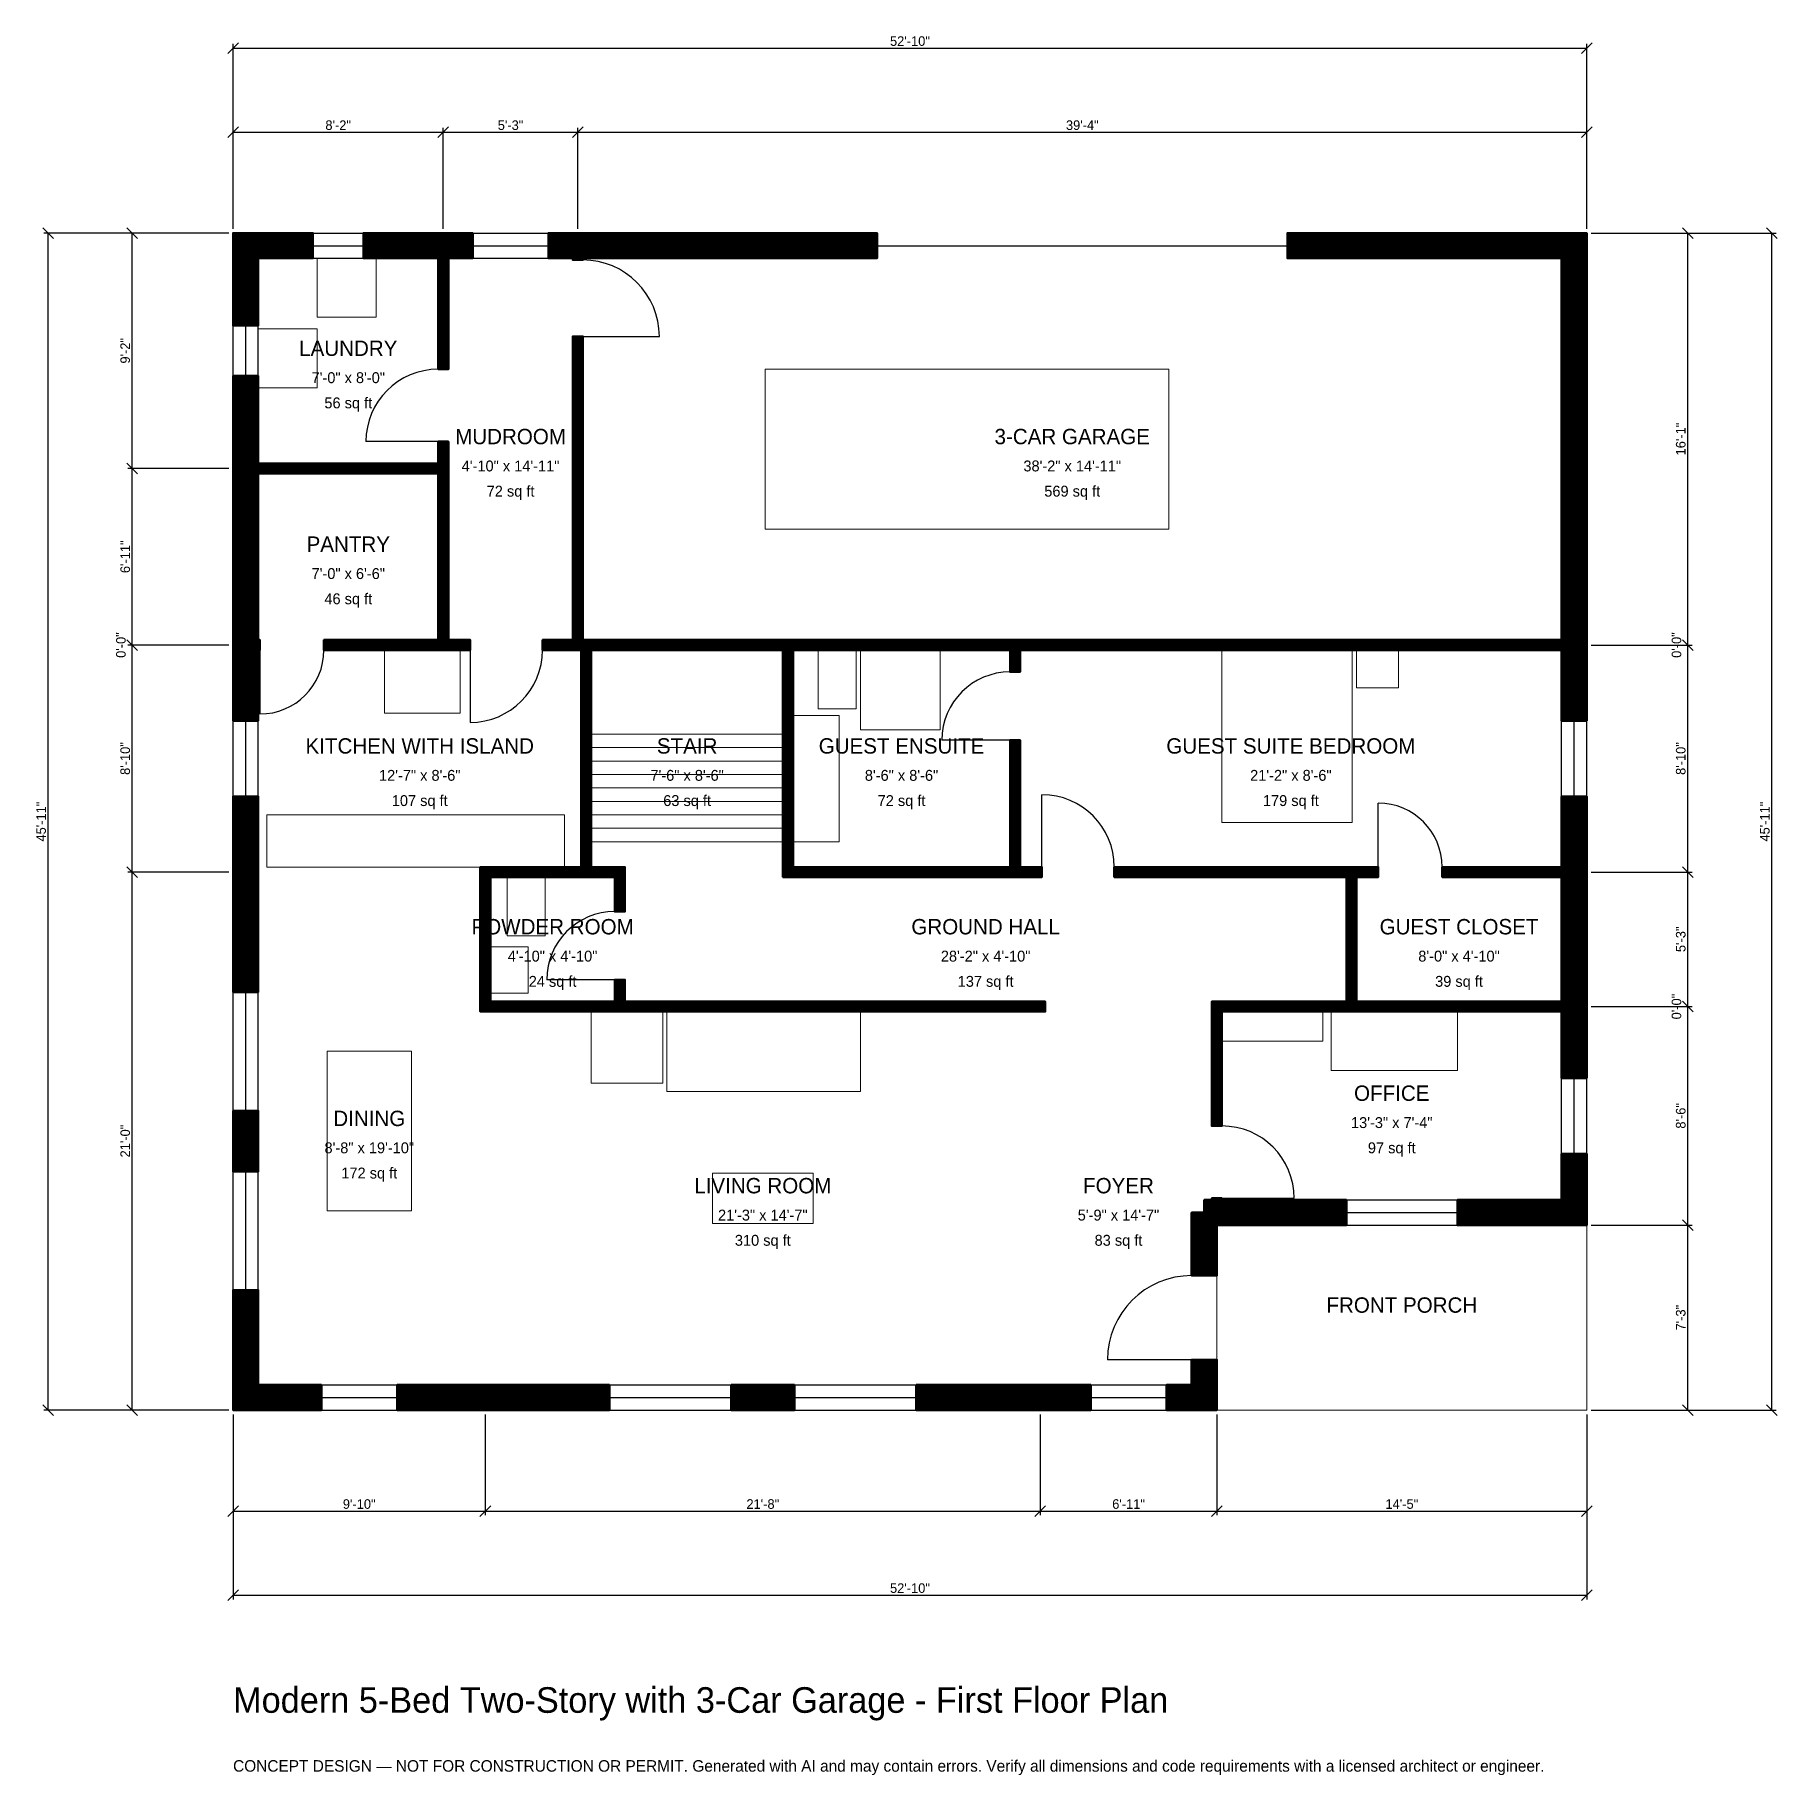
# Model space of a CAD drawing. Header units: inches. Extents: x -93 to 723, y -171 to 644.
import ezdxf
from ezdxf.enums import TextEntityAlignment as Align

# ---------------------------------------------------------------- set-up
doc = ezdxf.new("R2010")
doc.units = ezdxf.units.IN
doc.header["$MEASUREMENT"] = 0
doc.linetypes.add('DASHED', pattern=[0.6, 0.5, -0.1])
for name, color, linetype, lineweight in [('A-ANNO-DIMS', 1, 'Continuous', 13), ('A-ANNO-TEXT', 7, 'Continuous', 18), ('A-AREA-IDEN', 7, 'Continuous', 18), ('A-DOOR', 2, 'Continuous', 25), ('A-FLOR-FIXT', 9, 'Continuous', 13), ('A-FLOR-STRS', 3, 'Continuous', 18), ('A-FURN', 9, 'Continuous', 13), ('A-GLAZ', 4, 'Continuous', 25), ('A-SITE-PAVE', 8, 'Continuous', 13), ('A-WALL', 7, 'Continuous', 50), ('A-WALL-PATT', 8, 'Continuous', 13)]:
    doc.layers.add(name, color=color, linetype=linetype, lineweight=lineweight)
doc.dimstyles.new('PLAN', dxfattribs={"dimtxt": 4.5, "dimasz": 3, "dimexe": 2, "dimexo": 2, "dimgap": 1, "dimtad": 1, "dimdec": 0, "dimlunit": 4, "dimtsz": 2.5, "dimcen": 2.5, "dimclrd": 1, "dimclre": 1, "dimazin": 3, "dimtfac": 1, "dimtmove": 0, "dimatfit": 3})

msp = doc.modelspace()

# ---------------------------------------------------------------- hatches: boundary and pattern name
at = {"layer": 'A-WALL-PATT'}
h = msp.add_hatch(dxfattribs=at)
h.set_pattern_fill('ANSI31', color=8, scale=0.8)
h.paths.add_polyline_path([(0, 0), (0, 11.811), (0, 11.811), (0, 56.2336), (11.811, 56.2336), (11.811, 11.811), (41.3386, 11.811), (41.3386, 0), (11.811, 0), (11.811, 0), (0, 0), (0, 0), (0, 0)])
h.paths.add_polyline_path([(0, 140.2231), (11.811, 140.2231), (11.811, 111.7454), (0, 111.7454), (0, 140.2231)])
h.paths.add_polyline_path([(0, 246.063), (0, 257.874), (0, 287.4016), (11.811, 287.4016), (11.811, 257.874), (11.811, 246.063), (11.811, 195.7349), (0, 195.7349), (0, 246.063)])
h.paths.add_polyline_path([(0, 352.3622), (0, 355.9055), (0, 355.9055), (0, 360.6299), (0, 360.6299), (0, 364.1732), (0, 435.0394), (0, 438.5827), (0, 438.5827), (0, 443.3071), (0, 443.3071), (0, 446.8504), (0, 484.252), (11.811, 484.252), (11.811, 446.8504), (11.811, 443.3071), (96.063, 443.3071), (96.063, 453.5433), (100.7874, 453.5433), (100.7874, 443.3071), (100.7874, 438.5827), (100.7874, 360.6299), (111.0236, 360.6299), (111.0236, 355.9055), (100.7874, 355.9055), (96.063, 355.9055), (42.5197, 355.9055), (42.5197, 360.6299), (96.063, 360.6299), (96.063, 438.5827), (11.811, 438.5827), (11.811, 435.0394), (11.811, 364.1732), (11.811, 360.6299), (12.5984, 360.6299), (12.5984, 355.9055), (11.811, 355.9055), (11.811, 352.3622), (11.811, 322.8346), (0, 322.8346), (0, 352.3622)])
h.paths.add_polyline_path([(0, 539.3701), (0, 539.3701), (0, 551.1811), (0, 551.1811), (0, 551.1811), (11.811, 551.1811), (11.811, 551.1811), (37.4016, 551.1811), (37.4016, 539.3701), (11.811, 539.3701), (11.811, 507.874), (0, 507.874), (0, 539.3701)])
h.paths.add_polyline_path([(92.5197, 551.1811), (96.063, 551.1811), (96.063, 551.1811), (100.7874, 551.1811), (100.7874, 551.1811), (104.3307, 551.1811), (112.2047, 551.1811), (112.2047, 539.3701), (104.3307, 539.3701), (100.7874, 539.3701), (100.7874, 487.4016), (96.063, 487.4016), (96.063, 539.3701), (92.5197, 539.3701), (61.0236, 539.3701), (61.0236, 551.1811), (92.5197, 551.1811)])
h.paths.add_polyline_path([(155.5118, 551.1811), (159.0551, 551.1811), (159.0551, 551.1811), (163.7795, 551.1811), (163.7795, 551.1811), (167.3228, 551.1811), (301.5748, 551.1811), (301.5748, 539.3701), (167.3228, 539.3701), (163.7795, 539.3701), (163.7795, 538.5827), (159.0551, 538.5827), (159.0551, 539.3701), (155.5118, 539.3701), (147.6378, 539.3701), (147.6378, 551.1811), (155.5118, 551.1811)])
h.paths.add_polyline_path([(622.0472, 551.1811), (622.0472, 551.1811), (633.8583, 551.1811), (633.8583, 551.1811), (633.8583, 551.1811), (633.8583, 539.3701), (633.8583, 539.3701), (633.8583, 364.1732), (633.8583, 360.6299), (633.8583, 360.6299), (633.8583, 355.9055), (633.8583, 355.9055), (633.8583, 352.3622), (633.8583, 322.8346), (622.0472, 322.8346), (622.0472, 352.3622), (622.0472, 355.9055), (368.5039, 355.9055), (368.5039, 345.6693), (363.7795, 345.6693), (363.7795, 355.9055), (262.2047, 355.9055), (262.2047, 254.3307), (363.7795, 254.3307), (363.7795, 313.7795), (368.5039, 313.7795), (368.5039, 254.3307), (378.7402, 254.3307), (378.7402, 249.6063), (368.5039, 249.6063), (363.7795, 249.6063), (262.2047, 249.6063), (257.4803, 249.6063), (257.4803, 254.3307), (257.4803, 355.9055), (257.4803, 355.9055), (167.7165, 355.9055), (167.7165, 355.9055), (167.7165, 254.3307), (178.7402, 254.3307), (183.4646, 254.3307), (183.4646, 249.6063), (183.4646, 233.4646), (178.7402, 233.4646), (178.7402, 249.6063), (167.7165, 249.6063), (162.9921, 249.6063), (120.4724, 249.6063), (120.4724, 191.3386), (178.7402, 191.3386), (178.7402, 201.5748), (183.4646, 201.5748), (183.4646, 191.3386), (380.315, 191.3386), (380.315, 186.6142), (183.4646, 186.6142), (178.7402, 186.6142), (120.4724, 186.6142), (115.748, 186.6142), (115.748, 191.3386), (115.748, 249.6063), (115.748, 254.3307), (120.4724, 254.3307), (162.9921, 254.3307), (162.9921, 355.9055), (159.0551, 355.9055), (144.8819, 355.9055), (144.8819, 360.6299), (159.0551, 360.6299), (159.0551, 502.7559), (163.7795, 502.7559), (163.7795, 360.6299), (167.7165, 360.6299), (257.4803, 360.6299), (262.2047, 360.6299), (262.2047, 360.6299), (363.7795, 360.6299), (363.7795, 360.6299), (368.5039, 360.6299), (368.5039, 360.6299), (622.0472, 360.6299), (622.0472, 364.1732), (622.0472, 539.3701), (493.7008, 539.3701), (493.7008, 551.1811), (622.0472, 551.1811)])
h.paths.add_polyline_path([(633.8583, 257.874), (633.8583, 254.3307), (633.8583, 254.3307), (633.8583, 249.6063), (633.8583, 249.6063), (633.8583, 246.063), (633.8583, 194.8819), (633.8583, 191.3386), (633.8583, 191.3386), (633.8583, 186.6142), (633.8583, 186.6142), (633.8583, 183.0709), (633.8583, 155.5118), (622.0472, 155.5118), (622.0472, 183.0709), (622.0472, 186.6142), (525.9843, 186.6142), (525.9843, 186.6142), (521.2598, 186.6142), (521.2598, 186.6142), (462.9921, 186.6142), (462.9921, 133.0709), (458.2677, 133.0709), (458.2677, 186.6142), (458.2677, 191.3386), (458.2677, 191.3386), (521.2598, 191.3386), (521.2598, 249.6063), (412.5984, 249.6063), (412.5984, 254.3307), (521.2598, 254.3307), (521.2598, 254.3307), (525.9843, 254.3307), (536.2205, 254.3307), (536.2205, 249.6063), (525.9843, 249.6063), (525.9843, 191.3386), (622.0472, 191.3386), (622.0472, 194.8819), (622.0472, 246.063), (622.0472, 249.6063), (566.1417, 249.6063), (566.1417, 254.3307), (622.0472, 254.3307), (622.0472, 257.874), (622.0472, 287.4016), (633.8583, 287.4016), (633.8583, 257.874)])
h.paths.add_polyline_path([(633.8583, 98.4252), (633.8583, 98.4252), (633.8583, 86.6142), (633.8583, 86.6142), (633.8583, 86.6141), (622.0472, 86.6141), (622.0472, 86.6142), (573.2283, 86.6142), (573.2283, 98.4252), (622.0472, 98.4252), (622.0472, 120.0787), (633.8583, 120.0787), (633.8583, 98.4252)])
h.paths.add_polyline_path([(462.9921, 86.6142), (462.9921, 86.6141), (460.63, 86.6141), (460.63, 84.252), (460.6299, 84.252), (460.6299, 62.9921), (448.8189, 62.9921), (448.8189, 92.5197), (454.7244, 92.5197), (454.7244, 98.4252), (458.2677, 98.4252), (458.2677, 99.2126), (462.9921, 99.2126), (462.9921, 98.4252), (521.2598, 98.4252), (521.2598, 86.6142), (462.9921, 86.6142)])
h.paths.add_polyline_path([(460.6299, 11.811), (460.63, 11.811), (460.63, 0), (460.6299, 0), (460.6299, 0), (448.8189, 0), (448.8189, 0), (437.0079, 0), (437.0079, 11.811), (448.8189, 11.811), (448.8189, 23.622), (460.6299, 23.622), (460.6299, 11.811)])
h.paths.add_polyline_path([(383.8583, 0), (372.0472, 0), (319.8819, 0), (319.8819, 11.811), (372.0472, 11.811), (383.8583, 11.811), (401.5748, 11.811), (401.5748, 0), (383.8583, 0)])
h.paths.add_polyline_path([(233.2677, 0), (233.2677, 11.811), (262.7953, 11.811), (262.7953, 0), (233.2677, 0)])
h.paths.add_polyline_path([(124.0157, 0), (112.2047, 0), (76.7717, 0), (76.7717, 11.811), (112.2047, 11.811), (124.0157, 11.811), (176.1811, 11.811), (176.1811, 0), (124.0157, 0)])

# ---------------------------------------------------------------- linework, layer by layer
at = {"layer": 'A-DOOR', "linetype": 'DASHED'}
msp.add_line((301.5748, 545.2756), (493.7008, 545.2756), dxfattribs=at)
at = {"layer": 'A-DOOR'}
for p, q in [((163.7795, 502.7559), (199.6063, 502.7559)), ((96.063, 453.5433), (62.2047, 453.5433)), ((12.5984, 355.9055), (12.5984, 325.9843)), ((111.0236, 355.9055), (111.0236, 322.0472)), ((363.7795, 313.7795), (331.8898, 313.7795)), ((378.7402, 254.3307), (378.7402, 288.189)), ((536.2205, 254.3307), (536.2205, 284.252)), ((178.7402, 201.5748), (146.8504, 201.5748)), ((462.9921, 99.2126), (496.8504, 99.2126)), ((448.8189, 23.622), (409.4488, 23.622))]:
    msp.add_line(p, q, dxfattribs=at)
for centre, radius, start, end in [((163.7795, 502.7559), 35.8268, 0, 90), ((96.063, 453.5433), 33.8583, 90, 180), ((12.5984, 355.9055), 29.9213, 270, 360), ((111.0236, 355.9055), 33.8583, 270, 360), ((363.7795, 313.7795), 31.8898, 90, 180), ((378.7402, 254.3307), 33.8583, 0, 90), ((536.2205, 254.3307), 29.9213, 0, 90), ((178.7402, 201.5748), 31.8898, 90, 180), ((462.9921, 99.2126), 33.8583, 0, 90), ((448.8189, 23.622), 39.3701, 90, 180)]:
    msp.add_arc(centre, radius, start, end, dxfattribs=at)
at = {"layer": 'A-FLOR-FIXT'}
for points in [[(274.0157, 328.3465), (291.7323, 328.3465), (291.7323, 355.9055), (274.0157, 355.9055)], [(293.7008, 318.5039), (331.1024, 318.5039), (331.1024, 355.9055), (293.7008, 355.9055)], [(262.2047, 266.1417), (283.8583, 266.1417), (283.8583, 325.1969), (262.2047, 325.1969)], [(15.748, 254.3307), (155.1181, 254.3307), (155.1181, 278.7402), (15.748, 278.7402)], [(128.3465, 222.0472), (146.063, 222.0472), (146.063, 249.6063), (128.3465, 249.6063)], [(120.4724, 195.2756), (138.189, 195.2756), (138.189, 216.9291), (120.4724, 216.9291)]]:
    msp.add_lwpolyline(points, close=True, dxfattribs=at)
at = {"layer": 'A-FLOR-STRS'}
for p, q in [((167.7165, 316.5354), (257.4803, 316.5354)), ((167.7165, 310.2362), (257.4803, 310.2362)), ((167.7165, 303.937), (257.4803, 303.937)), ((167.7165, 297.6378), (257.4803, 297.6378)), ((167.7165, 291.3386), (257.4803, 291.3386)), ((167.7165, 285.0394), (257.4803, 285.0394)), ((167.7165, 278.7402), (257.4803, 278.7402)), ((167.7165, 272.4409), (257.4803, 272.4409)), ((167.7165, 266.1417), (257.4803, 266.1417))]:
    msp.add_line(p, q, dxfattribs=at)
at = {"layer": 'A-FURN'}
for points in [[(39.3701, 511.811), (66.9291, 511.811), (66.9291, 539.3701), (39.3701, 539.3701)], [(11.811, 478.7402), (39.3701, 478.7402), (39.3701, 506.2992), (11.811, 506.2992)], [(249.2126, 412.5984), (438.189, 412.5984), (438.189, 487.4016), (249.2126, 487.4016)], [(70.8661, 326.378), (106.2992, 326.378), (106.2992, 355.9055), (70.8661, 355.9055)], [(462.9921, 275.1969), (524.0157, 275.1969), (524.0157, 355.9055), (462.9921, 355.9055)], [(525.9843, 338.189), (545.6693, 338.189), (545.6693, 355.9055), (525.9843, 355.9055)], [(167.7165, 153.1496), (201.1811, 153.1496), (201.1811, 186.6142), (167.7165, 186.6142)], [(203.1496, 149.2126), (293.7008, 149.2126), (293.7008, 186.6142), (203.1496, 186.6142)], [(462.9921, 172.8346), (510.2362, 172.8346), (510.2362, 186.6142), (462.9921, 186.6142)], [(514.1732, 159.0551), (573.2283, 159.0551), (573.2283, 186.6142), (514.1732, 186.6142)], [(44.0945, 93.3071), (83.4646, 93.3071), (83.4646, 168.1102), (44.0945, 168.1102)], [(224.4094, 87.4016), (271.6535, 87.4016), (271.6535, 111.0236), (224.4094, 111.0236)]]:
    msp.add_lwpolyline(points, close=True, dxfattribs=at)
at = {"layer": 'A-GLAZ'}
for p, q in [((37.4016, 551.1811), (61.0236, 551.1811)), ((112.2047, 551.1811), (147.6378, 551.1811)), ((37.4016, 545.2756), (61.0236, 545.2756)), ((37.4016, 539.3701), (61.0236, 539.3701)), ((112.2047, 545.2756), (147.6378, 545.2756)), ((112.2047, 539.3701), (147.6378, 539.3701)), ((0, 484.252), (0, 507.874)), ((5.9055, 484.252), (5.9055, 507.874)), ((11.811, 484.252), (11.811, 507.874)), ((0, 287.4016), (0, 322.8346)), ((5.9055, 287.4016), (5.9055, 322.8346)), ((11.811, 287.4016), (11.811, 322.8346)), ((622.0472, 287.4016), (622.0472, 322.8346)), ((627.9528, 287.4016), (627.9528, 322.8346)), ((633.8583, 287.4016), (633.8583, 322.8346)), ((0, 140.2231), (0, 195.7349)), ((5.9055, 140.2231), (5.9055, 195.7349)), ((11.811, 140.2231), (11.811, 195.7349)), ((622.0472, 120.0787), (622.0472, 155.5118)), ((627.9528, 120.0787), (627.9528, 155.5118)), ((633.8583, 120.0787), (633.8583, 155.5118)), ((0, 56.2336), (0, 111.7454)), ((5.9055, 56.2336), (5.9055, 111.7454)), ((11.811, 56.2336), (11.811, 111.7454)), ((521.2598, 98.4252), (573.2283, 98.4252)), ((521.2598, 92.5197), (573.2283, 92.5197)), ((521.2598, 86.6142), (573.2283, 86.6142)), ((41.3386, 11.811), (76.7717, 11.811)), ((176.1811, 11.811), (233.2677, 11.811)), ((262.7953, 11.811), (319.8819, 11.811)), ((401.5748, 11.811), (437.0079, 11.811)), ((41.3386, 5.9055), (76.7717, 5.9055)), ((41.3386, 0), (76.7717, 0)), ((176.1811, 5.9055), (233.2677, 5.9055)), ((176.1811, 0), (233.2677, 0)), ((262.7953, 5.9055), (319.8819, 5.9055)), ((262.7953, 0), (319.8819, 0)), ((401.5748, 5.9055), (437.0079, 5.9055)), ((401.5748, 0), (437.0079, 0))]:
    msp.add_line(p, q, dxfattribs=at)
at = {"layer": 'A-SITE-PAVE', "linetype": 'DASHED'}
msp.add_lwpolyline([(460.6299, 0), (633.8583, 0), (633.8583, 86.6142), (460.6299, 86.6142)], close=True, dxfattribs=at)
at = {"layer": 'A-WALL'}
for points in [[(0, 539.3701), (0, 539.3701), (0, 551.1811), (0, 551.1811), (0, 551.1811), (11.811, 551.1811), (11.811, 551.1811), (37.4016, 551.1811), (37.4016, 539.3701), (11.811, 539.3701), (11.811, 507.874), (0, 507.874), (0, 539.3701)], [(92.5197, 551.1811), (96.063, 551.1811), (96.063, 551.1811), (100.7874, 551.1811), (100.7874, 551.1811), (104.3307, 551.1811), (112.2047, 551.1811), (112.2047, 539.3701), (104.3307, 539.3701), (100.7874, 539.3701), (100.7874, 487.4016), (96.063, 487.4016), (96.063, 539.3701), (92.5197, 539.3701), (61.0236, 539.3701), (61.0236, 551.1811), (92.5197, 551.1811)], [(622.0472, 551.1811), (622.0472, 551.1811), (633.8583, 551.1811), (633.8583, 551.1811), (633.8583, 551.1811), (633.8583, 539.3701), (633.8583, 539.3701), (633.8583, 364.1732), (633.8583, 360.6299), (633.8583, 360.6299), (633.8583, 355.9055), (633.8583, 355.9055), (633.8583, 352.3622), (633.8583, 322.8346), (622.0472, 322.8346), (622.0472, 352.3622), (622.0472, 355.9055), (368.5039, 355.9055), (368.5039, 345.6693), (363.7795, 345.6693), (363.7795, 355.9055), (262.2047, 355.9055), (262.2047, 254.3307), (363.7795, 254.3307), (363.7795, 313.7795), (368.5039, 313.7795), (368.5039, 254.3307), (378.7402, 254.3307), (378.7402, 249.6063), (368.5039, 249.6063), (363.7795, 249.6063), (262.2047, 249.6063), (257.4803, 249.6063), (257.4803, 254.3307), (257.4803, 355.9055), (257.4803, 355.9055), (167.7165, 355.9055), (167.7165, 355.9055), (167.7165, 254.3307), (178.7402, 254.3307), (183.4646, 254.3307), (183.4646, 249.6063), (183.4646, 233.4646), (178.7402, 233.4646), (178.7402, 249.6063), (167.7165, 249.6063), (162.9921, 249.6063), (120.4724, 249.6063), (120.4724, 191.3386), (178.7402, 191.3386), (178.7402, 201.5748), (183.4646, 201.5748), (183.4646, 191.3386), (380.315, 191.3386), (380.315, 186.6142), (183.4646, 186.6142), (178.7402, 186.6142), (120.4724, 186.6142), (115.748, 186.6142), (115.748, 191.3386), (115.748, 249.6063), (115.748, 254.3307), (120.4724, 254.3307), (162.9921, 254.3307), (162.9921, 355.9055), (159.0551, 355.9055), (144.8819, 355.9055), (144.8819, 360.6299), (159.0551, 360.6299), (159.0551, 502.7559), (163.7795, 502.7559), (163.7795, 360.6299), (167.7165, 360.6299), (257.4803, 360.6299), (262.2047, 360.6299), (262.2047, 360.6299), (363.7795, 360.6299), (363.7795, 360.6299), (368.5039, 360.6299), (368.5039, 360.6299), (622.0472, 360.6299), (622.0472, 364.1732), (622.0472, 539.3701), (493.7008, 539.3701), (493.7008, 551.1811), (622.0472, 551.1811)], [(155.5118, 551.1811), (159.0551, 551.1811), (159.0551, 551.1811), (163.7795, 551.1811), (163.7795, 551.1811), (167.3228, 551.1811), (301.5748, 551.1811), (301.5748, 539.3701), (167.3228, 539.3701), (163.7795, 539.3701), (163.7795, 538.5827), (159.0551, 538.5827), (159.0551, 539.3701), (155.5118, 539.3701), (147.6378, 539.3701), (147.6378, 551.1811), (155.5118, 551.1811)], [(0, 352.3622), (0, 355.9055), (0, 355.9055), (0, 360.6299), (0, 360.6299), (0, 364.1732), (0, 435.0394), (0, 438.5827), (0, 438.5827), (0, 443.3071), (0, 443.3071), (0, 446.8504), (0, 484.252), (11.811, 484.252), (11.811, 446.8504), (11.811, 443.3071), (96.063, 443.3071), (96.063, 453.5433), (100.7874, 453.5433), (100.7874, 443.3071), (100.7874, 438.5827), (100.7874, 360.6299), (111.0236, 360.6299), (111.0236, 355.9055), (100.7874, 355.9055), (96.063, 355.9055), (42.5197, 355.9055), (42.5197, 360.6299), (96.063, 360.6299), (96.063, 438.5827), (11.811, 438.5827), (11.811, 435.0394), (11.811, 364.1732), (11.811, 360.6299), (12.5984, 360.6299), (12.5984, 355.9055), (11.811, 355.9055), (11.811, 352.3622), (11.811, 322.8346), (0, 322.8346), (0, 352.3622)], [(0, 246.063), (0, 257.874), (0, 287.4016), (11.811, 287.4016), (11.811, 257.874), (11.811, 246.063), (11.811, 195.7349), (0, 195.7349), (0, 246.063)], [(633.8583, 257.874), (633.8583, 254.3307), (633.8583, 254.3307), (633.8583, 249.6063), (633.8583, 249.6063), (633.8583, 246.063), (633.8583, 194.8819), (633.8583, 191.3386), (633.8583, 191.3386), (633.8583, 186.6142), (633.8583, 186.6142), (633.8583, 183.0709), (633.8583, 155.5118), (622.0472, 155.5118), (622.0472, 183.0709), (622.0472, 186.6142), (525.9843, 186.6142), (525.9843, 186.6142), (521.2598, 186.6142), (521.2598, 186.6142), (462.9921, 186.6142), (462.9921, 133.0709), (458.2677, 133.0709), (458.2677, 186.6142), (458.2677, 191.3386), (458.2677, 191.3386), (521.2598, 191.3386), (521.2598, 249.6063), (412.5984, 249.6063), (412.5984, 254.3307), (521.2598, 254.3307), (521.2598, 254.3307), (525.9843, 254.3307), (536.2205, 254.3307), (536.2205, 249.6063), (525.9843, 249.6063), (525.9843, 191.3386), (622.0472, 191.3386), (622.0472, 194.8819), (622.0472, 246.063), (622.0472, 249.6063), (566.1417, 249.6063), (566.1417, 254.3307), (622.0472, 254.3307), (622.0472, 257.874), (622.0472, 287.4016), (633.8583, 287.4016), (633.8583, 257.874)], [(0, 140.2231), (11.811, 140.2231), (11.811, 111.7454), (0, 111.7454), (0, 140.2231)], [(633.8583, 98.4252), (633.8583, 98.4252), (633.8583, 86.6142), (633.8583, 86.6142), (633.8583, 86.6141), (622.0472, 86.6141), (622.0472, 86.6142), (573.2283, 86.6142), (573.2283, 98.4252), (622.0472, 98.4252), (622.0472, 120.0787), (633.8583, 120.0787), (633.8583, 98.4252)], [(462.9921, 86.6142), (462.9921, 86.6141), (460.63, 86.6141), (460.63, 84.252), (460.6299, 84.252), (460.6299, 62.9921), (448.8189, 62.9921), (448.8189, 92.5197), (454.7244, 92.5197), (454.7244, 98.4252), (458.2677, 98.4252), (458.2677, 99.2126), (462.9921, 99.2126), (462.9921, 98.4252), (521.2598, 98.4252), (521.2598, 86.6142), (462.9921, 86.6142)], [(0, 0), (0, 11.811), (0, 11.811), (0, 56.2336), (11.811, 56.2336), (11.811, 11.811), (41.3386, 11.811), (41.3386, 0), (11.811, 0), (11.811, 0), (0, 0), (0, 0), (0, 0)], [(460.6299, 11.811), (460.63, 11.811), (460.63, 0), (460.6299, 0), (460.6299, 0), (448.8189, 0), (448.8189, 0), (437.0079, 0), (437.0079, 11.811), (448.8189, 11.811), (448.8189, 23.622), (460.6299, 23.622), (460.6299, 11.811)], [(124.0157, 0), (112.2047, 0), (76.7717, 0), (76.7717, 11.811), (112.2047, 11.811), (124.0157, 11.811), (176.1811, 11.811), (176.1811, 0), (124.0157, 0)], [(233.2677, 0), (233.2677, 11.811), (262.7953, 11.811), (262.7953, 0), (233.2677, 0)], [(383.8583, 0), (372.0472, 0), (319.8819, 0), (319.8819, 11.811), (372.0472, 11.811), (383.8583, 11.811), (401.5748, 11.811), (401.5748, 0), (383.8583, 0)]]:
    msp.add_lwpolyline(points, close=True, dxfattribs=at)

# ---------------------------------------------------------------- texts
at = {"layer": 'A-ANNO-TEXT'}
for s, height, p in [('Modern 5-Bed Two-Story with 3-Car Garage - First Floor Plan', 12, (0, -141.7323)), ('CONCEPT DESIGN — NOT FOR CONSTRUCTION OR PERMIT. Generated with AI and may contain errors. Verify all dimensions and code requirements with a licensed architect or engineer.', 5.4, (0, -169.2913))]:
    msp.add_text(s, height=height, dxfattribs=at).set_placement(p)
at = {"layer": 'A-AREA-IDEN'}
for s, height, p in [('LAUNDRY', 7.2, (53.937, 497.2441)), ('7\'-0" x 8\'-0"', 5.1, (53.937, 483.4646)), ('56 sq ft', 5.1, (53.937, 471.6535)), ('MUDROOM', 7.2, (129.9213, 455.9055)), ('3-CAR GARAGE', 7.2, (392.9134, 455.9055)), ('4\'-10" x 14\'-11"', 5.1, (129.9213, 442.126)), ('38\'-2" x 14\'-11"', 5.1, (392.9134, 442.126)), ('72 sq ft', 5.1, (129.9213, 430.315)), ('569 sq ft', 5.1, (392.9134, 430.315)), ('PANTRY', 7.2, (53.937, 405.5118)), ('7\'-0" x 6\'-6"', 5.1, (53.937, 391.7323)), ('46 sq ft', 5.1, (53.937, 379.9213)), ('KITCHEN WITH ISLAND', 7.2, (87.4016, 311.0236)), ('STAIR', 7.2, (212.5984, 311.0236)), ('GUEST ENSUITE', 7.2, (312.9921, 311.0236)), ('GUEST SUITE BEDROOM', 7.2, (495.2756, 311.0236)), ('12\'-7" x 8\'-6"', 5.1, (87.4016, 297.2441)), ('7\'-6" x 8\'-6"', 5.1, (212.5984, 297.2441)), ('8\'-6" x 8\'-6"', 5.1, (312.9921, 297.2441)), ('21\'-2" x 8\'-6"', 5.1, (495.2756, 297.2441)), ('107 sq ft', 5.1, (87.4016, 285.4331)), ('63 sq ft', 5.1, (212.5984, 285.4331)), ('72 sq ft', 5.1, (312.9921, 285.4331)), ('179 sq ft', 5.1, (495.2756, 285.4331)), ('POWDER ROOM', 7.2, (149.6063, 226.378)), ('GROUND HALL', 7.2, (352.3622, 226.378)), ('GUEST CLOSET', 7.2, (574.0157, 226.378)), ('4\'-10" x 4\'-10"', 5.1, (149.6063, 212.5984)), ('28\'-2" x 4\'-10"', 5.1, (352.3622, 212.5984)), ('8\'-0" x 4\'-10"', 5.1, (574.0157, 212.5984)), ('24 sq ft', 5.1, (149.6063, 200.7874)), ('137 sq ft', 5.1, (352.3622, 200.7874)), ('39 sq ft', 5.1, (574.0157, 200.7874)), ('OFFICE', 7.2, (542.5197, 148.4252)), ('DINING', 7.2, (63.7795, 136.6142)), ('13\'-3" x 7\'-4"', 5.1, (542.5197, 134.6457)), ('8\'-8" x 19\'-10"', 5.1, (63.7795, 122.8346)), ('97 sq ft', 5.1, (542.5197, 122.8346)), ('172 sq ft', 5.1, (63.7795, 111.0236)), ('LIVING ROOM', 7.2, (248.0315, 105.1181)), ('FOYER', 7.2, (414.5669, 105.1181)), ('21\'-3" x 14\'-7"', 5.1, (248.0315, 91.3386)), ('5\'-9" x 14\'-7"', 5.1, (414.5669, 91.3386)), ('310 sq ft', 5.1, (248.0315, 79.5276)), ('83 sq ft', 5.1, (414.5669, 79.5276)), ('FRONT PORCH', 7.2, (547.2441, 49.2126))]:
    msp.add_text(s, height=height, dxfattribs=at).set_placement(p, align=Align.MIDDLE_CENTER)

# ---------------------------------------------------------------- dimensions: what is measured, and where the dimension line sits
at = {"layer": 'A-ANNO-DIMS'}
for base, p1, p2, text in [((0, 637.7953), (0, 551.1811), (633.8583, 551.1811), '52\'-10"'), ((0, 598.4252), (0, 551.1811), (98.4252, 551.1811), '8\'-2"'), ((98.4252, 598.4252), (98.4252, 551.1811), (161.4173, 551.1811), '5\'-3"'), ((161.4173, 598.4252), (161.4173, 551.1811), (633.8583, 551.1811), '39\'-4"'), ((0, -47.2441), (0, 0), (118.1102, 0), '9\'-10"'), ((0, -86.6142), (0, 0), (633.8583, 0), '52\'-10"'), ((118.1102, -47.2441), (118.1102, 0), (377.9528, 0), '21\'-8"'), ((377.9528, -47.2441), (377.9528, 0), (460.6299, 0), '6\'-11"'), ((460.6299, -47.2441), (460.6299, 0), (633.8583, 0), '14\'-5"')]:
    msp.add_linear_dim(base=base, p1=p1, p2=p2, text=text, dimstyle='PLAN', dxfattribs=at).render()
for base, p1, p2, text in [((-86.6142, 0), (0, 0), (0, 551.1811), '45\'-11"'), ((-47.2441, 440.9449), (0, 440.9449), (0, 551.1811), '9\'-2"'), ((681.1024, 358.2677), (633.8583, 358.2677), (633.8583, 551.1811), '16\'-1"'), ((720.4724, 0), (633.8583, 0), (633.8583, 551.1811), '45\'-11"'), ((-47.2441, 358.2677), (0, 358.2677), (0, 440.9449), '6\'-11"'), ((-47.2441, 358.2677), (0, 358.2677), (0, 358.2677), '0\'-0"'), ((-47.2441, 251.9685), (0, 251.9685), (0, 358.2677), '8\'-10"'), ((681.1024, 358.2677), (633.8583, 358.2677), (633.8583, 358.2677), '0\'-0"'), ((681.1024, 251.9685), (633.8583, 251.9685), (633.8583, 358.2677), '8\'-10"'), ((-47.2441, 0), (0, 0), (0, 251.9685), '21\'-0"'), ((681.1024, 188.9764), (633.8583, 188.9764), (633.8583, 251.9685), '5\'-3"'), ((681.1024, 188.9764), (633.8583, 188.9764), (633.8583, 188.9764), '0\'-0"'), ((681.1024, 86.6142), (633.8583, 86.6142), (633.8583, 188.9764), '8\'-6"'), ((681.1024, 0), (633.8583, 0), (633.8583, 86.6142), '7\'-3"')]:
    msp.add_linear_dim(base=base, p1=p1, p2=p2, angle=90, text=text, dimstyle='PLAN', dxfattribs=at).render()

doc.saveas('drawing.dxf')
